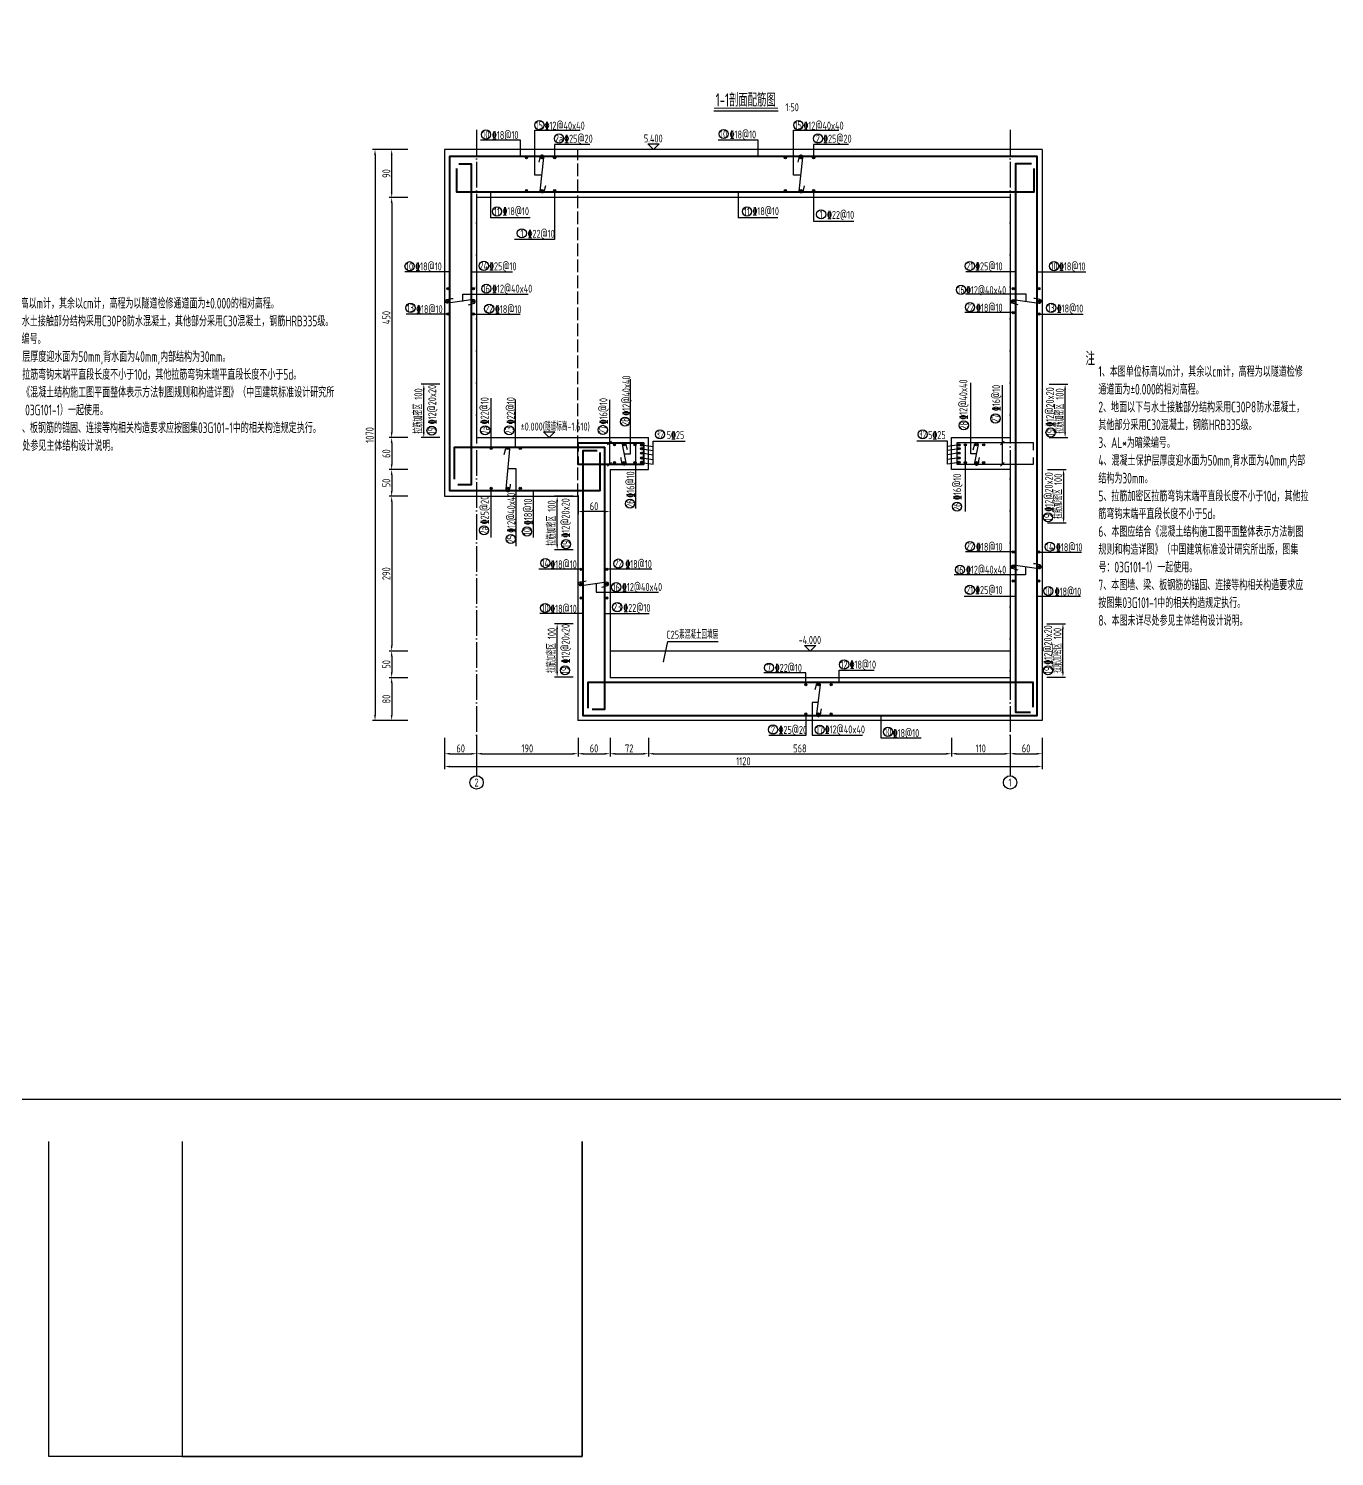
# Model space of a CAD drawing. Header units: millimetres. Extents: x -29538 to 115583, y -232866 to 15404.
# Drawn here: x -7208 to 17274, y -232866 to -206104 of the extents above; entities that cross this region are included whole.
import ezdxf
from ezdxf.enums import TextEntityAlignment as Align

# ---------------------------------------------------------------- set-up
doc = ezdxf.new("R2010")
doc.units = ezdxf.units.MM
doc.header["$LTSCALE"] = 10
doc.header["$MEASUREMENT"] = 0
doc.linetypes.add('ACAD_ISO02W100', pattern=[15, 12, -3])
doc.linetypes.add('ACAD_ISO04W100', pattern=[30, 24, -3, 0, -3])
for name, color, linetype in [('DIM_LEAD', 3, 'Continuous'), ('TQ-TEXT', 7, 'Continuous'), ('WALL', 9, 'Continuous'), ('WALL-W', 2, 'Continuous'), ('中心线', 3, 'ACAD_ISO04W100'), ('文字', 7, 'Continuous'), ('标注', 4, 'Continuous'), ('次轮廓线', 7, 'Continuous'), ('虚线', 2, 'ACAD_ISO02W100'), ('轮廓线', 1, 'Continuous')]:
    doc.layers.add(name, color=color, linetype=linetype)
doc.layers.add('钢筋', color=6, linetype='Continuous', lineweight=40)
doc.styles.get("Standard").update_dxf_attribs({"font": 'gbenor.shx', "width": 0.75, "bigfont": 'gbcbig.shx'})
doc.dimstyles.get("Standard").update_dxf_attribs({"dimscale": 100, "dimtxt": 3, "dimasz": 2, "dimexe": 1, "dimexo": 1, "dimgap": 0.5, "dimtad": 1, "dimdec": 1, "dimlfac": 0.1, "dimdsep": 46, "dimtxsty": 'Standard', "dimcen": 0.5, "dimadec": 0, "dimazin": 0, "dimtfac": 1, "dimtdec": 1, "dimtofl": 0, "dimtmove": 2, "dimatfit": 3, "dimfxl": 0, "dimtolj": 1, "dimtzin": 0, "dimarcsym": 0})

# ---------------------------------------------------------------- blocks, each defined once
blk = doc.blocks.new('*D400')
at = {"layer": 'Defpoints', "color": 0}
for p in [(1193, -213771), (593, -214371), (1193, -219696)]:
    blk.add_point(p, dxfattribs=at)
at = {"layer": '标注', "color": 0, "lineweight": -2}
for p, q in [((593, -219396), (593, -219746)), ((1193, -219396), (1193, -219746)), ((693, -219696), (1093, -219696))]:
    blk.add_line(p, q, dxfattribs=at)
at = {"layer": '标注', "color": 0}
for points in [[(693, -219679), (693, -219712), (593, -219696)], [(1093, -219679), (1093, -219712), (1193, -219696)]]:
    blk.add_solid(points, dxfattribs=at)
at = {"layer": '标注', "color": 0, "insert": (893, -219596), "char_height": 150, "attachment_point": 5}
blk.add_mtext('\\A1;60', dxfattribs=at)
blk = doc.blocks.new('*D401')
at = {"layer": 'Defpoints', "color": 0}
for p in [(1193, -213771), (3093, -214871), (3093, -219696)]:
    blk.add_point(p, dxfattribs=at)
at = {"layer": '标注', "color": 0, "lineweight": -2}
for p, q in [((1193, -219396), (1193, -219746)), ((3093, -219396), (3093, -219746)), ((1293, -219696), (2993, -219696))]:
    blk.add_line(p, q, dxfattribs=at)
at = {"layer": '标注', "color": 0}
for points in [[(1293, -219679), (1293, -219712), (1193, -219696)], [(2993, -219679), (2993, -219712), (3093, -219696)]]:
    blk.add_solid(points, dxfattribs=at)
at = {"layer": '标注', "color": 0, "insert": (2143, -219596), "char_height": 150, "attachment_point": 5}
blk.add_mtext('\\A1;190', dxfattribs=at)
blk = doc.blocks.new('*D418')
at = {"layer": 'Defpoints', "color": 0}
for p in [(3693, -214371), (3093, -214871), (3693, -219696)]:
    blk.add_point(p, dxfattribs=at)
at = {"layer": '标注', "color": 0, "lineweight": -2}
for p, q in [((3093, -219396), (3093, -219746)), ((3693, -219396), (3693, -219746)), ((3193, -219696), (3593, -219696))]:
    blk.add_line(p, q, dxfattribs=at)
at = {"layer": '标注', "color": 0}
for points in [[(3193, -219679), (3193, -219712), (3093, -219696)], [(3593, -219679), (3593, -219712), (3693, -219696)]]:
    blk.add_solid(points, dxfattribs=at)
at = {"layer": '标注', "color": 0, "insert": (3393, -219596), "char_height": 150, "attachment_point": 5}
blk.add_mtext('\\A1;60', dxfattribs=at)
blk = doc.blocks.new('*D419')
at = {"layer": 'Defpoints', "color": 0}
for p in [(3693, -214371), (4413, -214371), (4413, -219696)]:
    blk.add_point(p, dxfattribs=at)
at = {"layer": '标注', "color": 0, "lineweight": -2}
for p, q in [((3693, -219396), (3693, -219746)), ((4413, -219396), (4413, -219746)), ((3793, -219696), (4313, -219696))]:
    blk.add_line(p, q, dxfattribs=at)
at = {"layer": '标注', "color": 0}
for points in [[(3793, -219679), (3793, -219712), (3693, -219696)], [(4313, -219679), (4313, -219712), (4413, -219696)]]:
    blk.add_solid(points, dxfattribs=at)
at = {"layer": '标注', "color": 0, "insert": (4053, -219596), "char_height": 150, "attachment_point": 5}
blk.add_mtext('\\A1;72', dxfattribs=at)
blk = doc.blocks.new('*D420')
at = {"layer": 'Defpoints', "color": 0}
for p in [(4413, -214371), (10093, -214371), (10093, -219696)]:
    blk.add_point(p, dxfattribs=at)
at = {"layer": '标注', "color": 0, "lineweight": -2}
for p, q in [((4413, -219396), (4413, -219746)), ((10093, -219396), (10093, -219746)), ((4513, -219696), (9993, -219696))]:
    blk.add_line(p, q, dxfattribs=at)
at = {"layer": '标注', "color": 0}
for points in [[(4513, -219679), (4513, -219712), (4413, -219696)], [(9993, -219679), (9993, -219712), (10093, -219696)]]:
    blk.add_solid(points, dxfattribs=at)
at = {"layer": '标注', "color": 0, "insert": (7253, -219596), "char_height": 150, "attachment_point": 5}
blk.add_mtext('\\A1;568', dxfattribs=at)
blk = doc.blocks.new('*D421')
at = {"layer": 'Defpoints', "color": 0}
for p in [(10093, -214371), (11193, -214371), (11193, -219696)]:
    blk.add_point(p, dxfattribs=at)
at = {"layer": '标注', "color": 0, "lineweight": -2}
for p, q in [((10093, -219396), (10093, -219746)), ((11193, -219396), (11193, -219746)), ((10193, -219696), (11093, -219696))]:
    blk.add_line(p, q, dxfattribs=at)
at = {"layer": '标注', "color": 0}
for points in [[(10193, -219679), (10193, -219712), (10093, -219696)], [(11093, -219679), (11093, -219712), (11193, -219696)]]:
    blk.add_solid(points, dxfattribs=at)
at = {"layer": '标注', "color": 0, "insert": (10643, -219596), "char_height": 150, "attachment_point": 5}
blk.add_mtext('\\A1;110', dxfattribs=at)
blk = doc.blocks.new('*D422')
at = {"layer": 'Defpoints', "color": 0}
for p in [(11193, -214371), (11793, -219071), (11793, -219696)]:
    blk.add_point(p, dxfattribs=at)
at = {"layer": '标注', "color": 0, "lineweight": -2}
for p, q in [((11193, -219396), (11193, -219746)), ((11793, -219396), (11793, -219746)), ((11293, -219696), (11693, -219696))]:
    blk.add_line(p, q, dxfattribs=at)
at = {"layer": '标注', "color": 0}
for points in [[(11293, -219679), (11293, -219712), (11193, -219696)], [(11693, -219679), (11693, -219712), (11793, -219696)]]:
    blk.add_solid(points, dxfattribs=at)
at = {"layer": '标注', "color": 0, "insert": (11493, -219596), "char_height": 150, "attachment_point": 5}
blk.add_mtext('\\A1;60', dxfattribs=at)
blk = doc.blocks.new('*D402')
at = {"layer": 'Defpoints', "color": 0}
for p in [(593, -219212), (11793, -219212), (11793, -219936)]:
    blk.add_point(p, dxfattribs=at)
at = {"layer": '标注', "color": 0, "lineweight": -2}
for p, q in [((593, -219636), (593, -219986)), ((11793, -219636), (11793, -219986)), ((693, -219936), (11693, -219936))]:
    blk.add_line(p, q, dxfattribs=at)
at = {"layer": '标注', "color": 0}
for points in [[(693, -219919), (693, -219953), (593, -219936)], [(11693, -219919), (11693, -219953), (11793, -219936)]]:
    blk.add_solid(points, dxfattribs=at)
at = {"layer": '标注', "color": 0, "insert": (6193, -219836), "char_height": 150, "attachment_point": 5}
blk.add_mtext('\\A1;1120', dxfattribs=at)
blk = doc.blocks.new('*D423')
at = {"layer": 'Defpoints', "color": 0}
for p in [(-400, -208371), (593, -208371), (1193, -209271)]:
    blk.add_point(p, dxfattribs=at)
at = {"layer": '标注', "color": 0, "lineweight": -2}
for p, q in [((-100, -208371), (-450, -208371)), ((-400, -209171), (-400, -208471)), ((-100, -209271), (-450, -209271))]:
    blk.add_line(p, q, dxfattribs=at)
at = {"layer": '标注', "color": 0}
for points in [[(-417, -208471), (-384, -208471), (-400, -208371)], [(-417, -209171), (-384, -209171), (-400, -209271)]]:
    blk.add_solid(points, dxfattribs=at)
at = {"layer": '标注', "color": 0, "insert": (-500, -208821), "char_height": 150, "attachment_point": 5, "rotation": 90}
blk.add_mtext('\\A1;90', dxfattribs=at)
blk = doc.blocks.new('*D403')
at = {"layer": 'Defpoints', "color": 0}
for p in [(593, -209271), (-400, -213771), (1193, -213771)]:
    blk.add_point(p, dxfattribs=at)
at = {"layer": '标注', "color": 0, "lineweight": -2}
for p, q in [((-100, -209271), (-450, -209271)), ((-400, -209371), (-400, -213671)), ((-100, -213771), (-450, -213771))]:
    blk.add_line(p, q, dxfattribs=at)
at = {"layer": '标注', "color": 0}
for points in [[(-417, -209371), (-384, -209371), (-400, -209271)], [(-417, -213671), (-384, -213671), (-400, -213771)]]:
    blk.add_solid(points, dxfattribs=at)
at = {"layer": '标注', "color": 0, "insert": (-500, -211521), "char_height": 150, "attachment_point": 5, "rotation": 90}
blk.add_mtext('\\A1;450', dxfattribs=at)
blk = doc.blocks.new('*D404')
at = {"layer": 'Defpoints', "color": 0}
for p in [(1193, -213771), (-400, -214371), (593, -214371)]:
    blk.add_point(p, dxfattribs=at)
at = {"layer": '标注', "color": 0, "lineweight": -2}
for p, q in [((-100, -213771), (-450, -213771)), ((-400, -213871), (-400, -214271)), ((-100, -214371), (-450, -214371))]:
    blk.add_line(p, q, dxfattribs=at)
at = {"layer": '标注', "color": 0}
for points in [[(-417, -213871), (-384, -213871), (-400, -213771)], [(-417, -214271), (-384, -214271), (-400, -214371)]]:
    blk.add_solid(points, dxfattribs=at)
at = {"layer": '标注', "color": 0, "insert": (-500, -214071), "char_height": 150, "attachment_point": 5, "rotation": 90}
blk.add_mtext('\\A1;60', dxfattribs=at)
blk = doc.blocks.new('*D405')
at = {"layer": 'Defpoints', "color": 0}
for p in [(593, -214871), (-400, -217771), (3693, -217771)]:
    blk.add_point(p, dxfattribs=at)
at = {"layer": '标注', "color": 0, "lineweight": -2}
for p, q in [((-100, -214871), (-450, -214871)), ((-400, -214971), (-400, -217671)), ((-100, -217771), (-450, -217771))]:
    blk.add_line(p, q, dxfattribs=at)
at = {"layer": '标注', "color": 0}
for points in [[(-417, -214971), (-384, -214971), (-400, -214871)], [(-417, -217671), (-384, -217671), (-400, -217771)]]:
    blk.add_solid(points, dxfattribs=at)
at = {"layer": '标注', "color": 0, "insert": (-500, -216321), "char_height": 150, "attachment_point": 5, "rotation": 90}
blk.add_mtext('\\A1;290', dxfattribs=at)
blk = doc.blocks.new('*D424')
at = {"layer": 'Defpoints', "color": 0}
for p in [(3693, -218271), (-400, -219071), (3093, -219071)]:
    blk.add_point(p, dxfattribs=at)
at = {"layer": '标注', "color": 0, "lineweight": -2}
for p, q in [((-100, -218271), (-450, -218271)), ((-400, -218371), (-400, -218971)), ((-100, -219071), (-450, -219071))]:
    blk.add_line(p, q, dxfattribs=at)
at = {"layer": '标注', "color": 0}
for points in [[(-417, -218371), (-384, -218371), (-400, -218271)], [(-417, -218971), (-384, -218971), (-400, -219071)]]:
    blk.add_solid(points, dxfattribs=at)
at = {"layer": '标注', "color": 0, "insert": (-500, -218671), "char_height": 150, "attachment_point": 5, "rotation": 90}
blk.add_mtext('\\A1;80', dxfattribs=at)
blk = doc.blocks.new('*D406')
at = {"layer": 'Defpoints', "color": 0}
for p in [(593, -208371), (-712, -219071), (593, -219071)]:
    blk.add_point(p, dxfattribs=at)
at = {"layer": '标注', "color": 0, "lineweight": -2}
for p, q in [((-412, -208371), (-762, -208371)), ((-712, -208471), (-712, -218971)), ((-412, -219071), (-762, -219071))]:
    blk.add_line(p, q, dxfattribs=at)
at = {"layer": '标注', "color": 0}
for points in [[(-729, -208471), (-695, -208471), (-712, -208371)], [(-729, -218971), (-695, -218971), (-712, -219071)]]:
    blk.add_solid(points, dxfattribs=at)
at = {"layer": '标注', "color": 0, "insert": (-812, -213721), "char_height": 150, "attachment_point": 5, "rotation": 90}
blk.add_mtext('\\A1;1070', dxfattribs=at)
blk = doc.blocks.new('*D416')
at = {"layer": 'Defpoints', "color": 0}
for p in [(593, -214371), (-400, -214871), (593, -214871)]:
    blk.add_point(p, dxfattribs=at)
at = {"layer": '标注', "color": 0, "lineweight": -2}
for p, q in [((-100, -214371), (-450, -214371)), ((-400, -214471), (-400, -214771)), ((-100, -214871), (-450, -214871))]:
    blk.add_line(p, q, dxfattribs=at)
at = {"layer": '标注', "color": 0}
for points in [[(-417, -214471), (-384, -214471), (-400, -214371)], [(-417, -214771), (-384, -214771), (-400, -214871)]]:
    blk.add_solid(points, dxfattribs=at)
at = {"layer": '标注', "color": 0, "insert": (-500, -214621), "char_height": 150, "attachment_point": 5, "rotation": 90}
blk.add_mtext('\\A1;50', dxfattribs=at)
blk = doc.blocks.new('*D417')
at = {"layer": 'Defpoints', "color": 0}
for p in [(3693, -217771), (-400, -218271), (3693, -218271)]:
    blk.add_point(p, dxfattribs=at)
at = {"layer": '标注', "color": 0, "lineweight": -2}
for p, q in [((-100, -217771), (-450, -217771)), ((-400, -217871), (-400, -218171)), ((-100, -218271), (-450, -218271))]:
    blk.add_line(p, q, dxfattribs=at)
at = {"layer": '标注', "color": 0}
for points in [[(-417, -217871), (-384, -217871), (-400, -217771)], [(-417, -218171), (-384, -218171), (-400, -218271)]]:
    blk.add_solid(points, dxfattribs=at)
at = {"layer": '标注', "color": 0, "insert": (-500, -218021), "char_height": 150, "attachment_point": 5, "rotation": 90}
blk.add_mtext('\\A1;50', dxfattribs=at)
blk = doc.blocks.new('*D442')
at = {"layer": 'Defpoints', "color": 0}
for p in [(11193, -212771), (12225, -212771), (11193, -213771)]:
    blk.add_point(p, dxfattribs=at)
at = {"layer": '标注', "color": 0, "lineweight": -2}
for p, q in [((11925, -212771), (12275, -212771)), ((12225, -213671), (12225, -212871)), ((11925, -213771), (12275, -213771))]:
    blk.add_line(p, q, dxfattribs=at)
at = {"layer": '标注', "color": 0}
for points in [[(12208, -212871), (12241, -212871), (12225, -212771)], [(12208, -213671), (12241, -213671), (12225, -213771)]]:
    blk.add_solid(points, dxfattribs=at)
at = {"layer": '标注', "color": 0, "insert": (12125, -213271), "char_height": 150, "attachment_point": 5, "rotation": 90}
blk.add_mtext('\\A1;拉筋加密区 100', dxfattribs=at)
blk = doc.blocks.new('*D443')
at = {"layer": 'Defpoints', "color": 0}
for p in [(11193, -214371), (11193, -215371), (12196, -215371)]:
    blk.add_point(p, dxfattribs=at)
at = {"layer": '标注', "color": 0, "lineweight": -2}
for p, q in [((11896, -214371), (12246, -214371)), ((12196, -214471), (12196, -215271)), ((11896, -215371), (12246, -215371))]:
    blk.add_line(p, q, dxfattribs=at)
at = {"layer": '标注', "color": 0}
for points in [[(12179, -214471), (12213, -214471), (12196, -214371)], [(12179, -215271), (12213, -215271), (12196, -215371)]]:
    blk.add_solid(points, dxfattribs=at)
at = {"layer": '标注', "color": 0, "insert": (12096, -214871), "char_height": 150, "attachment_point": 5, "rotation": 90}
blk.add_mtext('\\A1;拉筋加密区 100', dxfattribs=at)
blk = doc.blocks.new('*D444')
at = {"layer": 'Defpoints', "color": 0}
for p in [(11193, -217260), (12184, -217260), (11193, -218260)]:
    blk.add_point(p, dxfattribs=at)
at = {"layer": '标注', "color": 0, "lineweight": -2}
for p, q in [((11884, -217260), (12234, -217260)), ((12184, -218160), (12184, -217360)), ((11884, -218260), (12234, -218260))]:
    blk.add_line(p, q, dxfattribs=at)
at = {"layer": '标注', "color": 0}
for points in [[(12167, -217360), (12200, -217360), (12184, -217260)], [(12167, -218160), (12200, -218160), (12184, -218260)]]:
    blk.add_solid(points, dxfattribs=at)
at = {"layer": '标注', "color": 0, "insert": (12084, -217760), "char_height": 150, "attachment_point": 5, "rotation": 90}
blk.add_mtext('\\A1;拉筋加密区 100', dxfattribs=at)
blk = doc.blocks.new('*D445')
at = {"layer": 'Defpoints', "color": 0}
for p in [(2702, -217260), (3693, -217260), (3693, -218260)]:
    blk.add_point(p, dxfattribs=at)
at = {"layer": '标注', "color": 0, "lineweight": -2}
for p, q in [((3002, -217260), (2652, -217260)), ((2702, -218160), (2702, -217360)), ((3002, -218260), (2652, -218260))]:
    blk.add_line(p, q, dxfattribs=at)
at = {"layer": '标注', "color": 0}
for points in [[(2685, -217360), (2719, -217360), (2702, -217260)], [(2685, -218160), (2719, -218160), (2702, -218260)]]:
    blk.add_solid(points, dxfattribs=at)
at = {"layer": '标注', "color": 0, "insert": (2602, -217760), "char_height": 150, "attachment_point": 5, "rotation": 90}
blk.add_mtext('\\A1;拉筋加密区 100', dxfattribs=at)
blk = doc.blocks.new('*D446')
at = {"layer": 'Defpoints', "color": 0}
for p in [(3093, -214128), (3693, -214371), (3093, -215157)]:
    blk.add_point(p, dxfattribs=at)
at = {"layer": '标注', "color": 0, "lineweight": -2}
for p, q in [((3093, -214857), (3093, -215207)), ((3693, -214857), (3693, -215207)), ((3593, -215157), (3193, -215157))]:
    blk.add_line(p, q, dxfattribs=at)
at = {"layer": '标注', "color": 0}
for points in [[(3193, -215140), (3193, -215173), (3093, -215157)], [(3593, -215140), (3593, -215173), (3693, -215157)]]:
    blk.add_solid(points, dxfattribs=at)
at = {"layer": '标注', "color": 0, "insert": (3393, -215057), "char_height": 150, "attachment_point": 5}
blk.add_mtext('\\A1;60', dxfattribs=at)
blk = doc.blocks.new('*D447')
at = {"layer": 'Defpoints', "color": 0}
for p in [(2702, -214871), (3693, -214871), (3693, -215871)]:
    blk.add_point(p, dxfattribs=at)
at = {"layer": '标注', "color": 0, "lineweight": -2}
for p, q in [((3002, -214871), (2652, -214871)), ((2702, -215771), (2702, -214971)), ((3002, -215871), (2652, -215871))]:
    blk.add_line(p, q, dxfattribs=at)
at = {"layer": '标注', "color": 0}
for points in [[(2685, -214971), (2719, -214971), (2702, -214871)], [(2685, -215771), (2719, -215771), (2702, -215871)]]:
    blk.add_solid(points, dxfattribs=at)
at = {"layer": '标注', "color": 0, "insert": (2602, -215371), "char_height": 150, "attachment_point": 5, "rotation": 90}
blk.add_mtext('\\A1;拉筋加密区 100', dxfattribs=at)
blk = doc.blocks.new('*D448')
at = {"layer": 'Defpoints', "color": 0}
for p in [(202, -212771), (1193, -212771), (1193, -213771)]:
    blk.add_point(p, dxfattribs=at)
at = {"layer": '标注', "color": 0, "lineweight": -2}
for p, q in [((502, -212771), (152, -212771)), ((202, -213671), (202, -212871)), ((502, -213771), (152, -213771))]:
    blk.add_line(p, q, dxfattribs=at)
at = {"layer": '标注', "color": 0}
for points in [[(185, -212871), (219, -212871), (202, -212771)], [(185, -213671), (219, -213671), (202, -213771)]]:
    blk.add_solid(points, dxfattribs=at)
at = {"layer": '标注', "color": 0, "insert": (102, -213271), "char_height": 150, "attachment_point": 5, "rotation": 90}
blk.add_mtext('\\A1;拉筋加密区 100', dxfattribs=at)

msp = doc.modelspace()

# ---------------------------------------------------------------- linework, layer by layer
at = {"layer": 'DIM_LEAD', "const_width": 10}
msp.add_lwpolyline([(4699.69, -217965.35, -1), (4697.68, -217975.15, -1)], format="xyb", close=True, dxfattribs=at)
at = {"layer": 'WALL'}
for p, q in [((11192.71, -213770.9), (11192.71, -213770.9)), ((11792.71, -214010.9), (11792.71, -214010.9)), ((11792.71, -218470.9), (11792.71, -218470.9))]:
    msp.add_line(p, q, dxfattribs=at)
at = {"layer": 'WALL-W', "color": 6, "ltscale": 2}
for points in [[(2480.51, -209052.82), (2451.19, -209166.37, -0.72553014), (2385.17, -209150.99), (2452.81, -208521.85, 0.974105), (2381.39, -208503.75, -0.00594608), (2361.15, -208605.53, -0.73500734)], [(7334.01, -209052.82), (7304.69, -209166.37, -0.72553014), (7238.67, -209150.99), (7306.31, -208521.85, 0.974105), (7234.89, -208503.75, -0.00594608), (7214.65, -208605.53, -0.73500734)], [(1037.79, -211279.74), (1151.33, -211250.43, 0.72553014), (1135.95, -211184.41), (654.48, -211252.05, -0.974105), (636.38, -211180.63, 0.00528314), (751.41, -211160.39, 0.73500734)], [(11347.63, -211279.74), (11234.08, -211250.43, -0.72553014), (11249.47, -211184.41), (11733.51, -211252.05, 0.974105), (11751.61, -211180.63, -0.00528314), (11636.58, -211160.39, -0.73500734)], [(1711.13, -214085.27), (1740.45, -213971.72, -0.72553014), (1806.47, -213987.11), (1738.82, -214738.69, 0.974105), (1810.24, -214756.79, -0.00528314), (1830.48, -214641.76, -0.73500734)], [(4018.78, -214000.6), (3989.46, -213887.05, 0.72553014), (3923.44, -213902.44), (3991.08, -214241.71, -0.974105), (3919.67, -214259.82, 0.00528314), (3899.43, -214144.79, 0.73500734)], [(10500.1, -214000.6), (10529.42, -213887.05, -0.72553014), (10595.43, -213902.44), (10527.79, -214241.71, 0.974105), (10599.21, -214259.82, -0.00528314), (10619.45, -214144.79, -0.73500734)], [(11347.63, -216253.24), (11234.08, -216223.92, -0.72553014), (11249.47, -216157.9), (11730.21, -216225.54, 0.974105), (11748.31, -216154.12, -0.00528314), (11633.28, -216133.88, -0.73500734)], [(3537.79, -216574.82), (3651.33, -216545.5, 0.72553014), (3635.95, -216479.49), (3150.85, -216547.13, -0.974105), (3132.75, -216475.71, 0.00528314), (3247.78, -216455.47, 0.73500734)], [(7538.84, -218493.85), (7568.16, -218380.3, -0.72553014), (7634.18, -218395.69), (7566.53, -218951.65, 0.974105), (7637.95, -218969.75, -0.00528314), (7658.19, -218854.73, -0.73500734)]]:
    msp.add_lwpolyline(points, format="xyb", dxfattribs=at)
msp.add_lwpolyline([(11633.8, -214007.22), (11633.8, -213870.9), (10193.19, -213870.9), (10193.19, -214270.9), (11633.71, -214270.9), (11633.71, -214140.92)], dxfattribs=at)
for centre, radius in [((2126.83, -208525.23), 21.09), ((2126.83, -208525.23), 10.55), ((2417.95, -208523.13), 21.09), ((2417.95, -208523.13), 10.55), ((2656.19, -208525.23), 21.09), ((2656.19, -208525.23), 10.55), ((6980.33, -208525.23), 21.09), ((6980.33, -208525.23), 10.55), ((7271.45, -208523.13), 21.09), ((7271.45, -208523.13), 10.55), ((7509.69, -208525.23), 21.09), ((7509.69, -208525.23), 10.55), ((2126.83, -209139.08), 21.09), ((2126.83, -209139.08), 10.55), ((2417.95, -209139.08), 21.09), ((2417.95, -209139.08), 10.55), ((2656.19, -209139.08), 21.09), ((2656.19, -209139.08), 10.55), ((6980.33, -209139.08), 21.09), ((6980.33, -209139.08), 10.55), ((7271.45, -209139.08), 21.09), ((7271.45, -209139.08), 10.55), ((7509.69, -209139.08), 21.09), ((7509.69, -209139.08), 10.55), ((655.28, -210980.07), 21.09), ((655.28, -210980.07), 10.55), ((1132.49, -210980.07), 21.09), ((1132.49, -210980.07), 10.55), ((11252.93, -210980.07), 21.09), ((11252.93, -210980.07), 10.55), ((11732.71, -210980.07), 21.09), ((11732.71, -210980.07), 10.55), ((655.28, -211217.19), 21.09), ((655.28, -211217.19), 10.55), ((1132.49, -211217.19), 21.09), ((1132.49, -211217.19), 10.55), ((11252.93, -211217.19), 21.09), ((11252.93, -211427.4), 21.09), ((11252.93, -211217.19), 10.55), ((11252.93, -211427.4), 10.55), ((11732.71, -211217.19), 21.09), ((11732.71, -211217.19), 10.55), ((655.28, -211454.3), 21.09), ((655.28, -211454.3), 10.55), ((1132.49, -211456.14), 21.09), ((1132.49, -211456.14), 10.55), ((11732.71, -211454.3), 21.09), ((11732.71, -211454.3), 10.55), ((1464.8, -213975.14), 21.09), ((1464.8, -213975.14), 10.55), ((1773.69, -213975.14), 21.09), ((1773.69, -213975.14), 10.55), ((2010.8, -213975.14), 21.09), ((2010.8, -213975.14), 10.55), ((3776.67, -213905.9), 21.09), ((3776.67, -213905.9), 10.55), ((3956.22, -213905.9), 21.09), ((3956.22, -213905.9), 10.55), ((4162.86, -213905.9), 21.09), ((4162.86, -213905.9), 10.55), ((4282.58, -213907.88), 21.09), ((4282.58, -213980.22), 21.09), ((4282.58, -214061.94), 21.09), ((4282.58, -213907.88), 10.55), ((4282.58, -213980.22), 10.55), ((4282.58, -214061.94), 10.55), ((10236.3, -213907.88), 21.09), ((10236.3, -213980.22), 21.09), ((10236.3, -214061.94), 21.09), ((10236.3, -213907.88), 10.55), ((10236.3, -213980.22), 10.55), ((10236.3, -214061.94), 10.55), ((10356.02, -213905.9), 21.09), ((10356.02, -213905.9), 10.55), ((10562.66, -213905.9), 21.09), ((10562.66, -213905.9), 10.55), ((10697.81, -213905.9), 21.09), ((10697.81, -213905.9), 10.55), ((3776.67, -214240.91), 21.09), ((3776.67, -214240.91), 10.55), ((3956.22, -214240.91), 21.09), ((3956.22, -214240.91), 10.55), ((4162.86, -214240.91), 21.09), ((4162.86, -214240.91), 10.55), ((4282.58, -214151.7), 21.09), ((4282.58, -214234.76), 21.09), ((4282.58, -214151.7), 10.55), ((4282.58, -214234.76), 10.55), ((10236.3, -214151.7), 21.09), ((10236.3, -214234.76), 21.09), ((10236.3, -214151.7), 10.55), ((10236.3, -214234.76), 10.55), ((10356.02, -214240.91), 21.09), ((10356.02, -214240.91), 10.55), ((10562.66, -214240.91), 21.09), ((10562.66, -214240.91), 10.55), ((10697.81, -214240.91), 21.09), ((10697.81, -214240.91), 10.55), ((1464.8, -214722.46), 21.09), ((1464.8, -214722.46), 10.55), ((1773.69, -214722.46), 21.09), ((1773.69, -214722.46), 10.55), ((2010.8, -214722.46), 21.09), ((2010.8, -214722.46), 10.55), ((11252.93, -215915.75), 21.09), ((11252.93, -215915.75), 10.55), ((11729.41, -215915.75), 21.09), ((11729.41, -215915.75), 10.55), ((3151.65, -216237.34), 21.09), ((3151.65, -216237.34), 10.55), ((3632.49, -216237.34), 21.09), ((3632.49, -216237.34), 10.55), ((11252.93, -216190.68), 21.09), ((11252.93, -216190.68), 10.55), ((11729.41, -216190.68), 21.09), ((11729.41, -216190.68), 10.55), ((3151.65, -216512.27), 21.09), ((3151.65, -216512.27), 10.55), ((3632.49, -216512.27), 21.09), ((3632.49, -216512.27), 10.55), ((11252.93, -216456.56), 21.09), ((11252.93, -216456.56), 10.55), ((11729.41, -216456.56), 21.09), ((11729.41, -216456.56), 10.55), ((3151.65, -216778.15), 21.09), ((3151.65, -216778.15), 10.55), ((3632.49, -216778.15), 21.09), ((3632.49, -216778.15), 10.55), ((7364.28, -218399.15), 21.09), ((7601.4, -218399.15), 21.09), ((7838.51, -218399.15), 21.09), ((7364.28, -218399.15), 10.55), ((7601.4, -218399.15), 10.55), ((7838.51, -218399.15), 10.55), ((7364.28, -218950.85), 21.09), ((7364.28, -218950.85), 10.55), ((7601.4, -218950.85), 21.09), ((7601.4, -218950.85), 10.55), ((7838.51, -218950.85), 21.09), ((7838.51, -218950.85), 10.55)]:
    msp.add_circle(centre, radius, dxfattribs=at)
at = {"layer": '中心线', "ltscale": 2}
for p, q in [((1192.71, -208003.08), (1192.71, -219957.57)), ((11192.71, -208003.08), (11192.71, -219957.57))]:
    msp.add_line(p, q, dxfattribs=at)
at = {"layer": '文字'}
msp.add_line((5641.6, -207644.05), (6842.44, -207644.05), dxfattribs=at)
at = {"layer": '文字', "const_width": 20}
msp.add_lwpolyline([(5641.6, -207594.05), (6842.44, -207594.05)], dxfattribs=at)
at = {"layer": '文字'}
for centre, radius in [((2369.45, -207913.54), 86.22), ((7222.96, -207913.54), 86.22), ((1367.35, -208090.8), 86.22), ((2737.57, -208165.64), 86.22), ((5822.87, -208079.38), 86.22), ((7591.07, -208165.64), 86.22), ((1574.25, -209532.34), 86.22), ((6260.25, -209532.34), 86.22), ((7651.38, -209586.14), 86.22), ((2040.4, -209940.9), 86.22), ((-64.37, -210559.25), 86.22), ((1327.31, -210551.11), 86.22), ((10437.76, -210555.74), 86.22), ((12017.79, -210556.48), 86.22), ((1374, -210979.37), 86.22), ((10274.02, -210999.97), 86.22), ((-47.73, -211337.84), 86.22), ((1427.72, -211355.28), 86.22), ((10441.27, -211326.45), 86.22), ((11962.98, -211337.84), 86.22), ((348.16, -213640.33), 86.22), ((1352.01, -213635.43), 86.22), ((1803.31, -213635.43), 86.22), ((3558.06, -213626.58), 86.22), ((3973.54, -213471.93), 86.22), ((10325.11, -213541.42), 86.22), ((10918.5, -213413.31), 86.22), ((4630.91, -213710.27), 86.22), ((9554.65, -213710.27), 86.22), ((11952.14, -213674.8), 86.22), ((4069.1, -215009.31), 86.22), ((10198.51, -215064.35), 86.22), ((1330.13, -215509.75), 86.22), ((11903.79, -215264.95), 86.22), ((1833.84, -215670.38), 86.22), ((2135.22, -215530.79), 86.22), ((2866.85, -215767.62), 86.22), ((10441.27, -215806.44), 86.22), ((11937.56, -215816.45), 86.22), ((2479.94, -216122.37), 86.22), ((3849.61, -216132), 86.22), ((10253.68, -216246.36), 86.22), ((3808.53, -216573.94), 86.22), ((10437.76, -216623.08), 86.22), ((11908.89, -216645.11), 86.22), ((2477.18, -216963.63), 86.22), ((3828.19, -216949.44), 86.22), ((2848.17, -218131.91), 86.22), ((6673.72, -218083.14), 86.22), ((8081.72, -218024.41), 86.22), ((11903.79, -218131.91), 86.22), ((6749.92, -219242.53), 86.22), ((7624.19, -219244.35), 86.22), ((8903.38, -219285.72), 86.22), ((1192.71, -220233.93), 125), ((11192.71, -220233.93), 125)]:
    msp.add_circle(centre, radius, dxfattribs=at)
at = {"layer": '标注'}
for p, q in [((651.69, -211454.41), (-128.4, -211454.41)), ((1131.17, -211456.18), (2010.35, -211456.18)), ((11254.24, -211427.44), (10345.46, -211427.44)), ((11736.29, -211454.41), (12563.48, -211454.41)), ((1464.8, -213975.14), (1464.8, -213029.34)), ((11046.75, -212788.44), (11046.75, -214270.9)), ((1923.44, -213948.68), (1923.44, -213058.11)), ((3682.99, -213065.65), (3682.99, -214270.48)), ((3647.64, -213909.03), (3718.34, -213838.33)), ((4168.72, -213926.16), (4168.72, -215100.25)), ((10350.15, -213926.16), (10350.15, -215153.91)), ((11011.4, -213906.26), (11082.1, -213835.55)), ((1772.65, -214348.69), (1927.77, -214348.69)), ((1927.77, -214348.69), (1927.77, -215805.05)), ((3647.64, -214305.83), (3718.34, -214235.12)), ((11011.4, -214305.83), (11082.1, -214235.12)), ((1464.8, -215645.53), (1464.8, -214722.46)), ((2254.94, -214770.9), (2254.94, -215642.79)), ((11254.24, -215909.58), (10359.73, -215909.58)), ((11732.99, -215917.75), (12528.79, -215917.75)), ((3148.07, -216237.66), (2360.99, -216237.66)), ((3631.17, -216231.17), (4477.55, -216231.17)), ((1192.71, -219356.5), (1192.71, -220108.93)), ((11192.71, -219356.5), (11192.71, -220108.93))]:
    msp.add_line(p, q, dxfattribs=at)
msp.add_lwpolyline([(-20766.26, -35766.07), (73532.6, -35766.07), (73532.6, -226179.33), (-20766.26, -226179.33)], close=True, dxfattribs=at)
for points in [[(2013.12, -208495.9), (2013.12, -208197.12), (1262.86, -208197.12)], [(2421.8, -208849.24), (2282.29, -208849.24), (2282.29, -208011.09), (3130.64, -208011.09)], [(2421.8, -208849.24), (2282.29, -208849.24), (2282.29, -208011.09), (3130.64, -208011.09)], [(6468.64, -208495.9), (6468.64, -208197.12), (5718.38, -208197.12)], [(7275.3, -208849.24), (7135.8, -208849.24), (7135.8, -208011.09), (7984.15, -208011.09)], [(7275.3, -208849.24), (7135.8, -208849.24), (7135.8, -208011.09), (7984.15, -208011.09)], [(3312.87, -208276.03), (2654.16, -208276.03), (2654.16, -208524.61)], [(8166.37, -208276.03), (7507.66, -208276.03), (7507.66, -208524.61)], [(1452.86, -209170.9), (1452.86, -209652.88)], [(2654.16, -209148.52), (2654.16, -210056.1), (1900.27, -210056.1)], [(6094.74, -209170.9), (6094.74, -209652.88)], [(7507.66, -209148.52), (7507.66, -209716.4), (8261.55, -209716.4)], [(2198.38, -209652.88), (1452.86, -209652.88)], [(6840.26, -209652.88), (6094.74, -209652.88)], [(687.86, -210661.58), (-151.78, -210661.58)], [(1092.71, -210666.22), (1863.44, -210666.22)], [(11292.71, -210666.22), (10362.33, -210666.22)], [(11697.56, -210661.58), (12614.89, -210661.58)], [(935.13, -211218.23), (935.13, -211081.53), (2155.79, -211081.53)], [(11491.49, -211218.23), (11491.49, -211081.53), (10354.67, -211081.53)], [(3957.26, -214074.91), (4075.1, -214074.91), (4075.1, -212672.72)], [(10561.61, -214074.91), (10457.69, -214074.91), (10457.69, -212747.13)], [(4282.58, -213905.48), (4500.13, -213937.49)], [(4282.58, -213978.16), (4500.13, -214010.17)], [(4282.58, -214059.15), (4500.13, -214091.16)], [(4500.13, -214266.77), (4500.13, -213836.03), (5104.13, -213836.03)], [(10018.75, -214266.77), (10018.75, -213836.03), (9445.22, -213836.03)], [(10236.3, -213905.48), (10018.75, -213937.49)], [(10236.3, -213978.16), (10018.75, -214010.17)], [(10236.3, -214059.15), (10018.75, -214091.16)], [(4282.58, -214152.08), (4500.13, -214184.09)], [(4282.58, -214234.76), (4500.13, -214266.77)], [(10236.3, -214152.08), (10018.75, -214184.09)], [(10236.3, -214234.76), (10018.75, -214266.77)], [(11479.15, -216191.72), (11479.15, -216344.53), (10142.29, -216344.53)], [(3435.13, -216513.31), (3435.13, -216666.12), (4599.87, -216666.12)], [(11292.71, -216747.44), (10334.24, -216747.44)], [(11697.56, -216744.49), (12513.31, -216744.49)], [(3187.86, -217066.08), (2374.51, -217066.08)], [(3592.71, -217069.03), (4428.89, -217069.03)], [(4698.68, -217970.25), (4774.9, -217589.59), (5720.41, -217589.59)], [(7364.28, -218399.15), (7364.28, -218177.86), (6573.96, -218177.86)], [(7987.27, -218360.47), (7987.27, -218131.93), (8647.53, -218131.93)], [(7600.36, -218734.7), (7482.63, -218734.7), (7482.63, -219347.01), (8423.21, -219347.01)], [(7364.68, -218954.44), (7364.68, -219356.29), (6672.53, -219356.29)], [(8770.98, -218983.91), (8770.98, -219396.99), (9524.42, -219396.99)], [(3172.81, -226966.45), (3172.81, -232866.45), (-6827.19, -232866.45), (-6827.19, -226966.45)], [(-4327.19, -226966.45), (-4327.19, -232866.45), (3172.81, -232866.45), (3172.81, -226966.45)]]:
    msp.add_lwpolyline(points, dxfattribs=at)
at = {"layer": '次轮廓线'}
msp.add_line((11192.71, -217770.9), (3692.71, -217770.9), dxfattribs=at)
for points in [[(4400.96, -208264.84), (4613.1, -208264.84), (4507.03, -208370.9)], [(2444.25, -213664.84), (2656.38, -213664.84), (2550.31, -213770.9)], [(7336.64, -217664.84), (7548.78, -217664.84), (7442.71, -217770.9)]]:
    msp.add_lwpolyline(points, close=True, dxfattribs=at)
at = {"layer": '虚线', "ltscale": 2}
msp.add_line((3092.71, -214870.9), (3092.71, -208370.9), dxfattribs=at)
at = {"layer": '轮廓线'}
for p, q in [((592.71, -208370.9), (592.71, -214870.9)), ((11792.71, -208370.9), (592.71, -208370.9)), ((11792.71, -208370.9), (11792.71, -214010.9)), ((1192.71, -209270.9), (1192.71, -213770.9)), ((11192.71, -209270.9), (1192.71, -209270.9)), ((11192.71, -209270.9), (11192.71, -213770.9)), ((1192.71, -213770.9), (4412.71, -213770.9)), ((4412.71, -214370.9), (4412.71, -213770.9)), ((11792.71, -214010.9), (11792.71, -219070.9)), ((3692.71, -214370.9), (3692.71, -218270.9)), ((3692.71, -214370.9), (4412.71, -214370.9)), ((11192.71, -214370.9), (11192.71, -218270.9)), ((592.71, -214870.9), (3092.71, -214870.9)), ((3092.71, -214870.9), (3092.71, -219070.9)), ((11192.71, -218270.9), (3692.71, -218270.9)), ((11792.71, -219070.9), (3092.71, -219070.9))]:
    msp.add_line(p, q, dxfattribs=at)
msp.add_lwpolyline([(11192.71, -214370.9), (10093.19, -214370.9), (10093.19, -213770.9), (11192.71, -213770.9)], dxfattribs=at)
at = {"layer": '钢筋'}
for points in [[(3503.47, -214052.22), (3503.47, -214770.9), (687.86, -214770.9), (687.86, -208495.9), (6192.71, -208495.9), (11697.56, -208495.9), (11697.56, -209181.19), (11697.56, -218983.91), (3187.86, -218983.91), (3187.86, -214010.85), (3450.27, -214010.85)], [(11635.84, -208725.97), (11635.84, -209170.9), (6192.71, -209170.9), (818.55, -209170.9), (818.55, -208725.97)], [(861.55, -208641.12), (1092.71, -208641.12), (1092.71, -214658.65), (841.79, -214658.65)], [(11592.84, -208641.12), (11292.71, -208641.12), (11292.71, -218917.37), (11574.39, -218917.37)], [(777.93, -214550.56), (777.93, -213948.68), (3592.71, -213948.68), (3592.71, -218864.46), (3358.83, -218864.46)], [(3092.71, -214127.57), (3092.71, -214270.48), (4328.9, -214270.48), (4328.9, -213873.68), (3092.71, -213873.68), (3092.71, -214032.27)], [(11626.41, -218824.64), (11626.41, -218360.47), (3277.09, -218360.47), (3277.09, -218842.17)]]:
    msp.add_lwpolyline(points, dxfattribs=at)

# ---------------------------------------------------------------- texts
at = {"layer": 'TQ-TEXT', "width": 0.7}
msp.add_text('注', height=250, dxfattribs=at).set_placement((12607.52, -212416))
at = {"layer": '文字', "width": 0.7}
for s, height, p in [('1-1剖面配筋图', 250, (6236.71, -207440.72)), ('1:50', 150, (7107.8, -207579.09)), ('15', 150, (2368.22, -207915.61)), ('15', 150, (7221.72, -207915.61)), ('10', 150, (1366.11, -208092.87)), ('2a', 150, (2736.33, -208167.71)), ('5.400', 150, (4503.5, -208164.34)), ('10', 150, (5821.63, -208081.45)), ('2', 150, (7589.83, -208167.71)), ('11', 150, (1573.01, -209534.41)), ('11', 150, (6259.01, -209534.41)), ('1', 150, (7650.14, -209588.22)), ('1', 150, (2041.64, -209942.97)), ('10', 150, (-65.61, -210561.33)), ('24', 150, (1326.07, -210553.18)), ('21', 150, (10436.52, -210557.81)), ('10', 150, (12016.55, -210558.55)), ('16', 150, (1372.76, -210981.44)), ('16', 150, (10272.78, -211002.05)), ('13', 150, (-48.97, -211339.91)), ('22', 150, (1426.48, -211357.35)), ('22', 150, (10440.03, -211328.52)), ('13', 150, (11961.74, -211339.91)), ('±0.000(隧道标高-1.610)', 150, (2665.46, -213564.34)), ('32', 150, (4629.67, -213712.34)), ('32', 150, (9553.41, -213712.34)), ('22', 150, (10440.03, -215808.52)), ('14', 150, (11936.32, -215818.53)), ('14', 150, (2478.7, -216124.44)), ('22', 150, (3848.38, -216134.07)), ('16', 150, (10252.44, -216248.43)), ('16', 150, (3807.29, -216576.01)), ('21', 150, (10436.52, -216625.15)), ('10', 150, (11907.65, -216647.18)), ('10', 150, (2475.94, -216965.7)), ('23', 150, (3826.95, -216951.51)), ('C25素混凝土回填层', 150, (5236.18, -217465.14)), ('-4.000', 150, (7439.18, -217564.34)), ('7', 150, (6672.48, -218085.21)), ('12', 150, (8080.48, -218026.48)), ('2', 150, (6748.68, -219244.6)), ('17', 150, (7622.95, -219246.42)), ('10', 150, (8902.14, -219287.79)), ('2', 150, (1191.47, -220236)), ('1', 150, (11191.47, -220236))]:
    msp.add_text(s, height=height, dxfattribs=at).set_placement(p, align=Align.MIDDLE_CENTER)
for s, p in [('%%13212@40x40', (2466.49, -207999.1)), ('%%13212@40x40', (2466.49, -207999.1)), ('%%13212@40x40', (7319.99, -207999.1)), ('%%13212@40x40', (7319.99, -207999.1)), ('%%13218@10', (1481.21, -208176.36)), ('%%13225@20', (2835.19, -208242.9)), ('%%13218@10', (5936.73, -208164.94)), ('%%13225@20', (7688.69, -208242.9)), ('%%13218@10', (1678.47, -209601.75)), ('%%13218@10', (6364.46, -209601.75)), ('%%13222@10', (7762.31, -209671.08)), ('%%13222@10', (2148.41, -210025.84)), ('%%13218@10', (43.61, -210637.14)), ('%%13225@10', (1427.3, -210634.44)), ('%%13225@10', (10539.11, -210634.44)), ('%%13218@10', (12110.92, -210637.14)), ('%%13212@40x40', (1483.45, -211054.22)), ('%%13212@40x40', (10368.01, -211081.28)), ('%%13218@10', (59.69, -211437.77)), ('%%13218@10', (1537.34, -211439.53)), ('%%13218@10', (10555.94, -211410.79)), ('%%13218@10', (12069.36, -211426.03)), ('5%%13225', (4756.63, -213797.69)), ('5%%13225', (9656.86, -213797.69)), ('%%13218@10', (10555.94, -215892.93)), ('%%13218@10', (12054.42, -215901.1)), ('%%13218@10', (2574.8, -216221.02)), ('%%13218@10', (3981.56, -216214.52)), ('%%13212@40x40', (10368.01, -216322.25)), ('%%13212@40x40', (3918.38, -216646.14)), ('%%13225@10', (10539.11, -216701.53)), ('%%13218@10', (12031.11, -216731.86)), ('%%13218@10', (2574.54, -217053.45)), ('%%13222@10', (3943.4, -217037.25)), ('%%13222@10', (6782.71, -218160.85)), ('%%13218@10', (8184.95, -218100.98)), ('%%13225@20', (6853.52, -219323.6)), ('%%13212@40x40', (7720.23, -219315.46)), ('%%13218@10', (8993.97, -219383.54))]:
    msp.add_text(s, height=150, dxfattribs=at).set_placement(p)
for s, p in [('%%13212@40x40', (4074.85, -213358.44)), ('%%13212@20x20', (435.03, -213519.83)), ('%%13212@40x40', (10392.33, -213432.85)), ('%%13216@10', (11007.27, -213273.37)), ('%%13212@20x20', (12015.72, -213563.58)), ('%%13222@10', (1417.15, -213520.18)), ('%%13222@10', (1907.77, -213519.23)), ('%%13216@10', (3644.36, -213520.05)), ('%%13216@10', (4152.08, -214896.16)), ('%%13216@10', (10276.66, -214938.47)), ('%%13212@20x20', (11994.3, -215157.12)), ('%%13225@20', (1417.15, -215394.97)), ('%%13212@40x40', (1915.87, -215554.43)), ('%%13218@10', (2231.2, -215407.99)), ('%%13212@20x20', (2935.03, -215643.23)), ('%%13212@20x20', (2935.03, -218001.54)), ('%%13212@20x20', (11978.62, -218024.51))]:
    msp.add_text(s, height=150, rotation=90, dxfattribs=at).set_placement(p)
for s, p in [('28', (3975.61, -213473.17)), ('28', (10327.18, -213542.66)), ('27', (10920.57, -213414.55)), ('19', (350.23, -213641.57)), ('7a', (1354.08, -213636.66)), ('23', (1805.38, -213636.66)), ('27', (3560.13, -213627.82)), ('19', (11954.21, -213676.04)), ('26', (4071.17, -215010.55)), ('26', (10200.58, -215065.59)), ('19', (11905.87, -215266.19)), ('2a', (1332.2, -215510.99)), ('25', (1835.91, -215671.62)), ('10', (2137.3, -215532.03)), ('19', (2868.92, -215768.86)), ('19', (2850.24, -218133.15)), ('19', (11905.87, -218133.15))]:
    msp.add_text(s, height=150, rotation=90, dxfattribs=at).set_placement(p, align=Align.MIDDLE_CENTER)
at = {"layer": '标注', "char_height": 200, "attachment_point": 1}
for insert, width in [((-8320.53, -211152.39), 6960.3708), ((12848.63, -212430.71), 3938.299)]:
    msp.add_mtext('1、本图单位标高以m计，其余以cm计，高程为以隧道检修通道面为%%P0.000的相对高程。\\P2、地面以下与水土接触部分结构采用C30P8防水混凝土，其他部分采用C30混凝土，钢筋HRB335级。\\P3、AL*为暗梁编号。\\P4、混凝土保护层厚度迎水面为50mm,背水面为40mm,内部结构为30mm。\\P5、拉筋加密区拉筋弯钩末端平直段长度不小于10d，其他拉筋弯钩末端平直段长度不小于5d。\\P6、本图应结合《混凝土结构施工图平面整体表示方法制图规则和构造详图》（中国建筑标准设计研究所出版，图集号：03G101-1）一起使用。\\P7、本图墙、梁、板钢筋的锚固、连接等构相关构造要求应按图集03G101-1中的相关构造规定执行。\\P8、本图未详尽处参见主体结构设计说明。', dxfattribs=dict(at, insert=insert, width=width))

# ---------------------------------------------------------------- dimensions: what is measured, and where the dimension line sits
at = {"layer": '标注'}
for base, p1, p2, picture, middle in [((-711.91, -219070.9), (592.71, -208370.9), (592.71, -219070.9), '*D406', (-811.91, -213720.9)), ((-400.32, -208370.9), (1192.71, -209270.9), (592.71, -208370.9), '*D423', (-500.32, -208820.9)), ((-400.32, -213770.9), (592.71, -209270.9), (1192.71, -213770.9), '*D403', (-500.32, -211520.9)), ((-400.32, -214370.9), (1192.71, -213770.9), (592.71, -214370.9), '*D404', (-500.32, -214070.9)), ((-400.32, -214870.9), (592.71, -214370.9), (592.71, -214870.9), '*D416', (-500.32, -214620.9)), ((-400.32, -217770.9), (592.71, -214870.9), (3692.71, -217770.9), '*D405', (-500.32, -216320.9)), ((-400.32, -218270.9), (3692.71, -217770.9), (3692.71, -218270.9), '*D417', (-500.32, -218020.9)), ((-400.32, -219070.9), (3692.71, -218270.9), (3092.71, -219070.9), '*D424', (-500.32, -218670.9))]:
    dim = msp.add_linear_dim(base=base, p1=p1, p2=p2, angle=90, dimstyle='Standard', override={"dimscale": 50}, dxfattribs=at)
    dim.commit()
    dim.dimension.update_dxf_attribs({"geometry": picture, "text_midpoint": middle})
for base, p1, p2, angle, picture, middle in [((201.84, -212770.76), (1192.71, -213770.9), (1192.71, -212770.76), 90, '*D448', (101.84, -213270.83)), ((12224.79, -212770.9), (11192.71, -213770.9), (11192.71, -212770.9), 90, '*D442', (12124.79, -213270.9)), ((12196, -215370.9), (11192.71, -214370.9), (11192.71, -215370.9), 270, '*D443', (12096, -214870.9)), ((2701.84, -214870.9), (3692.71, -215871.05), (3692.71, -214870.9), 90, '*D447', (2601.84, -215370.98)), ((2701.84, -217260.32), (3692.71, -218260.47), (3692.71, -217260.32), 90, '*D445', (2601.84, -217760.39)), ((12183.58, -217260.32), (11192.71, -218260.47), (11192.71, -217260.32), 90, '*D444', (12083.58, -217760.39))]:
    dim = msp.add_linear_dim(base=base, p1=p1, p2=p2, angle=angle, text='拉筋加密区 <>', dimstyle='Standard', override={"dimscale": 50}, dxfattribs=at)
    dim.commit()
    dim.dimension.update_dxf_attribs({"geometry": picture, "text_midpoint": middle})
for base, p1, p2, picture, middle in [((1192.71, -219695.81), (592.71, -214370.9), (1192.71, -213770.9), '*D400', (892.71, -219595.81)), ((3092.71, -219695.81), (1192.71, -213770.9), (3092.71, -214870.9), '*D401', (2142.71, -219595.81)), ((3092.71, -215156.64), (3692.71, -214370.9), (3092.71, -214127.57), '*D446', (3392.71, -215056.64)), ((3692.71, -219695.81), (3092.71, -214870.9), (3692.71, -214370.9), '*D418', (3392.71, -219595.81)), ((4412.71, -219695.81), (3692.71, -214370.9), (4412.71, -214370.9), '*D419', (4052.71, -219595.81)), ((10093.19, -219695.81), (4412.71, -214370.9), (10093.19, -214370.9), '*D420', (7252.95, -219595.81)), ((11192.71, -219695.81), (10093.19, -214370.9), (11192.71, -214370.9), '*D421', (10642.95, -219595.81)), ((11792.71, -219695.81), (11192.71, -214370.9), (11792.71, -219070.9), '*D422', (11492.71, -219595.81)), ((11792.71, -219935.91), (592.71, -219212.48), (11792.71, -219212.48), '*D402', (6192.71, -219835.91))]:
    dim = msp.add_linear_dim(base=base, p1=p1, p2=p2, dimstyle='Standard', override={"dimscale": 50}, dxfattribs=at)
    dim.commit()
    dim.dimension.update_dxf_attribs({"geometry": picture, "text_midpoint": middle})

doc.saveas('drawing.dxf')
